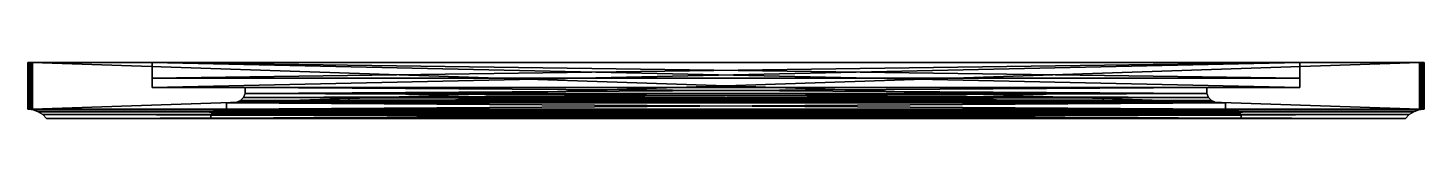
# Model space of a CAD drawing. Header units: centimetres. Extents: x -22.5 to 22.5, y -1.8 to 0.
import ezdxf

# ---------------------------------------------------------------- set-up
doc = ezdxf.new("R2010")
doc.units = ezdxf.units.CM
doc.header["$MEASUREMENT"] = 0
doc.layers.add('CAB_DOOR_GLASS', color=254, linetype='Continuous')
doc.layers.add('CAB_DOORS', color=31, linetype='Continuous')

msp = doc.modelspace()

# ---------------------------------------------------------------- meshes
at = {"layer": 'CAB_DOOR_GLASS', "color": 254}
mesh = msp.add_polyface(dxfattribs=at)
corners = [(18.5, -0.5, 62.3), (-18.5, -0.5, 62.3), (18.5, -0.5, 4), (-18.5, -0.5, 4), (18.5, 0, 4), (-18.5, 0, 4), (18.5, 0, 62.3), (-18.5, 0, 62.3)]
mesh.append_faces([[corners[k] for k in face] for face in [(2, 1, 3), (6, 5, 7), (2, 5, 4), (3, 7, 5), (1, 6, 7), (0, 4, 6)]], dxfattribs={"vtx0": -1, "color": 254})
mesh.append_faces([[corners[k] for k in face] for face in [(0, 1, 2), (4, 5, 6), (3, 5, 2), (1, 7, 3), (0, 6, 1), (2, 4, 0)]], dxfattribs={"vtx1": -1, "color": 254})
at = {"layer": 'CAB_DOORS', "color": 31}
mesh = msp.add_polyface(dxfattribs=at)
corners = [(-18.5, -0.8, 62.3), (-18.5, -0.8, 4), (-18.5, 0, 62.3), (-18.5, 0, 4), (18.5, -0.8, 62.3), (18.5, 0, 62.3), (18.5, -0.8, 4), (18.5, 0, 4), (22.456, -1.507, 66.256), (22.456, 0, 66.256), (22.407, -1.502, 66.289), (22.407, 0, 66.289), (22.489, -1.502, 66.207), (22.5, -1.5, 66.15), (22.489, 0, 66.207), (22.5, 0, 66.15), (22.35, 0, 66.3), (22.35, -1.5, 66.3), (-22.407, -1.502, 0.011), (-22.407, 0, 0.011), (-22.35, -1.5), (-22.35, 0), (-22.489, -1.502, 0.093), (-22.5, -1.5, 0.15), (-22.489, 0, 0.093), (-22.5, 0, 0.15), (-22.456, -1.507, 0.044), (-22.456, 0, 0.044), (22.456, -1.507, 0.044), (22.456, 0, 0.044), (22.489, -1.502, 0.093), (22.489, 0, 0.093), (22.5, -1.5, 0.15), (22.5, 0, 0.15), (22.407, -1.502, 0.011), (22.407, 0, 0.011), (22.35, -1.5), (22.35, 0), (-22.407, 0, 66.289), (-22.456, 0, 66.256), (-22.407, -1.502, 66.289), (-22.456, -1.507, 66.256), (-22.35, 0, 66.3), (-22.35, -1.5, 66.3), (-22.5, 0, 66.15), (-22.5, -1.5, 66.15), (-22.489, 0, 66.207), (-22.489, -1.502, 66.207), (-22.33, -1.527, 0.17), (22.33, -1.527, 0.17), (22.33, -1.527, 66.13), (-22.33, -1.527, 66.13), (-22.169, -1.588, 0.331), (-22.169, -1.588, 65.969), (-22.024, -1.681, 0.476), (-22.024, -1.681, 65.824), (-21.9, -1.8, 0.6), (-21.9, -1.8, 65.7), (-16.6, -1.8, 5.9), (-16.6, -1.7, 5.9), (-16.6, -1.8, 60.4), (-16.6, -1.7, 60.4), (-16.565, -1.637, 5.935), (-16.565, -1.637, 60.365), (-16.519, -1.581, 5.981), (-16.519, -1.581, 60.319), (-16.463, -1.535, 6.037), (-16.463, -1.535, 60.263), (-16.4, -1.5, 6.1), (-16.4, -1.5, 60.2), (-16.1, -1.5, 6.4), (-16.1, -1.3, 6.4), (-16.1, -1.5, 59.9), (-16.1, -1.3, 59.9), (-15.9, -1.3, 6.6), (-15.767, -1.281, 6.733), (-15.9, -1.3, 59.7), (-15.767, -1.281, 59.567), (-15.648, -1.22, 6.852), (-15.648, -1.22, 59.448), (-15.555, -1.122, 6.945), (-15.555, -1.122, 59.355), (-15.5, -1, 7), (-15.5, -1, 59.3), (-15.5, -0.8, 7), (-15.5, -0.8, 59.3), (22.169, -1.588, 65.969), (22.024, -1.681, 65.824), (21.9, -1.8, 65.7), (16.6, -1.8, 60.4), (16.6, -1.7, 60.4), (16.565, -1.637, 60.365), (16.519, -1.581, 60.319), (16.463, -1.535, 60.263), (16.4, -1.5, 60.2), (16.1, -1.5, 59.9), (16.1, -1.3, 59.9), (15.9, -1.3, 59.7), (15.767, -1.281, 59.567), (15.648, -1.22, 59.448), (15.555, -1.122, 59.355), (15.5, -1, 59.3), (15.5, -0.8, 59.3), (22.169, -1.588, 0.331), (22.024, -1.681, 0.476), (21.9, -1.8, 0.6), (16.6, -1.8, 5.9), (16.6, -1.7, 5.9), (16.565, -1.637, 5.935), (16.519, -1.581, 5.981), (16.463, -1.535, 6.037), (16.4, -1.5, 6.1), (16.1, -1.5, 6.4), (16.1, -1.3, 6.4), (15.9, -1.3, 6.6), (15.767, -1.281, 6.733), (15.648, -1.22, 6.852), (15.555, -1.122, 6.945), (15.5, -1, 7), (15.5, -0.8, 7)]
mesh.append_faces([[corners[k] for k in face] for face in [(2, 1, 3), (5, 0, 2), (7, 4, 5), (3, 6, 7), (10, 9, 11), (14, 13, 15), (9, 12, 14), (11, 17, 10), (20, 19, 21), (24, 23, 25), (27, 22, 24), (18, 27, 19), (30, 29, 31), (32, 31, 33), (29, 34, 35), (35, 36, 37), (40, 39, 41), (43, 38, 40), (46, 45, 47), (39, 47, 41), (34, 20, 36), (36, 21, 37), (40, 17, 43), (15, 9, 14), (51, 52, 53), (53, 54, 55), (55, 56, 57), (60, 59, 61), (61, 62, 63), (63, 64, 65), (65, 66, 67), (67, 68, 69), (72, 71, 73), (76, 75, 77), (77, 78, 79), (79, 80, 81), (81, 82, 83), (83, 84, 85), (44, 23, 45), (50, 53, 86), (86, 55, 87), (87, 57, 88), (89, 61, 90), (90, 63, 91), (91, 65, 92), (92, 67, 93), (93, 69, 94), (95, 73, 96), (97, 77, 98), (98, 79, 99), (99, 81, 100), (100, 83, 101), (101, 85, 102), (43, 16, 42), (49, 86, 103), (103, 87, 104), (104, 88, 105), (106, 90, 107), (107, 91, 108), (108, 92, 109), (109, 93, 110), (110, 94, 111), (112, 96, 113), (114, 98, 115), (115, 99, 116), (116, 100, 117), (117, 101, 118), (118, 102, 119), (33, 13, 32), (48, 103, 52), (52, 104, 54), (54, 105, 56), (58, 107, 59), (59, 108, 62), (62, 109, 64), (64, 110, 66), (66, 111, 68), (70, 113, 71), (74, 115, 75), (75, 116, 78), (78, 117, 80), (80, 118, 82), (82, 119, 84)]], dxfattribs={"vtx0": -1, "color": 31})
mesh.append_faces([[corners[k] for k in face] for face in [(7, 21, 3), (33, 5, 15), (11, 15, 16), (16, 5, 42), (37, 33, 35), (42, 44, 38), (47, 26, 41), (30, 8, 28), (58, 56, 106), (56, 60, 57), (70, 68, 112), (68, 72, 69), (74, 71, 114), (71, 76, 73), (4, 102, 0), (102, 6, 119)]], dxfattribs={"vtx0": -1, "vtx1": -1, "color": 31})
mesh.append_faces([[corners[k] for k in face] for face in [(21, 25, 3), (7, 33, 37), (15, 5, 16), (42, 2, 44)]], dxfattribs={"vtx0": -1, "vtx1": -1, "vtx2": -1, "color": 31})
mesh.append_faces([[corners[k] for k in face] for face in [(28, 18, 20), (41, 10, 17), (7, 37, 21), (42, 5, 2), (44, 2, 3), (33, 29, 35), (25, 19, 27), (44, 39, 38), (45, 22, 26), (26, 51, 41), (32, 12, 8), (8, 49, 28), (57, 60, 89), (88, 89, 106), (69, 72, 95), (94, 95, 112), (73, 76, 97), (96, 97, 114), (119, 6, 1), (84, 1, 0)]], dxfattribs={"vtx0": -1, "vtx2": -1, "color": 31})
mesh.append_faces([[corners[k] for k in face] for face in [(0, 1, 2), (4, 0, 5), (6, 4, 7), (1, 6, 3), (8, 9, 10), (12, 13, 14), (8, 12, 9), (16, 17, 11), (18, 19, 20), (22, 23, 24), (26, 22, 27), (26, 27, 18), (28, 29, 30), (30, 31, 32), (28, 34, 29), (34, 36, 35), (38, 39, 40), (42, 38, 43), (44, 45, 46), (46, 47, 39), (49, 48, 28), (20, 21, 36), (51, 50, 41), (31, 29, 33), (24, 25, 27), (46, 39, 44), (23, 22, 45), (48, 51, 26), (48, 52, 51), (52, 54, 53), (54, 56, 55), (58, 59, 60), (59, 62, 61), (62, 64, 63), (64, 66, 65), (66, 68, 67), (70, 71, 72), (74, 75, 76), (75, 78, 77), (78, 80, 79), (80, 82, 81), (82, 84, 83), (25, 23, 44), (51, 53, 50), (53, 55, 86), (55, 57, 87), (60, 61, 89), (61, 63, 90), (63, 65, 91), (65, 67, 92), (67, 69, 93), (72, 73, 95), (76, 77, 97), (77, 79, 98), (79, 81, 99), (81, 83, 100), (83, 85, 101), (17, 16, 43), (13, 12, 32), (50, 49, 8), (50, 86, 49), (86, 87, 103), (87, 88, 104), (89, 90, 106), (90, 91, 107), (91, 92, 108), (92, 93, 109), (93, 94, 110), (95, 96, 112), (97, 98, 114), (98, 99, 115), (99, 100, 116), (100, 101, 117), (101, 102, 118), (15, 13, 33), (49, 103, 48), (103, 104, 52), (104, 105, 54), (106, 107, 58), (107, 108, 59), (108, 109, 62), (109, 110, 64), (110, 111, 66), (112, 113, 70), (114, 115, 74), (115, 116, 75), (116, 117, 78), (117, 118, 80), (118, 119, 82)]], dxfattribs={"vtx1": -1, "color": 31})
mesh.append_faces([[corners[k] for k in face] for face in [(48, 26, 28), (26, 18, 28), (34, 28, 20), (50, 8, 41), (8, 10, 41), (40, 41, 17), (7, 5, 33), (11, 9, 15), (25, 44, 3), (21, 19, 25), (47, 45, 26), (30, 32, 8), (56, 105, 106), (58, 60, 56), (105, 88, 106), (88, 57, 89), (68, 111, 112), (70, 72, 68), (111, 94, 112), (94, 69, 95), (71, 113, 114), (74, 76, 71), (113, 96, 114), (96, 73, 97), (102, 85, 0), (4, 6, 102), (85, 84, 0), (84, 119, 1)]], dxfattribs={"vtx1": -1, "vtx2": -1, "color": 31})

doc.saveas('drawing.dxf')
